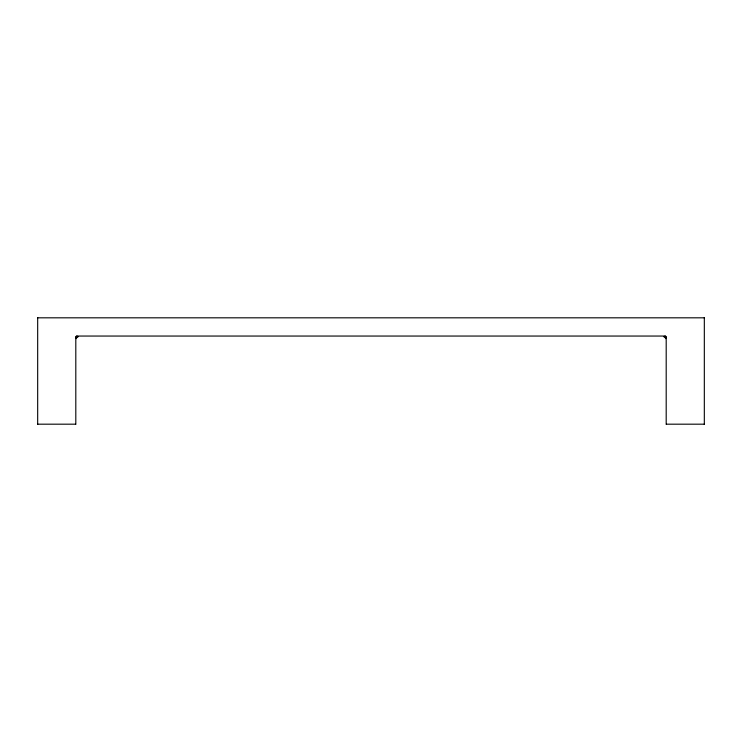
<?xml version="1.0" encoding="UTF-8"?>
<svg xmlns="http://www.w3.org/2000/svg" width="742" height="742" viewBox="0 0 742 742"><rect width="100%" height="100%" fill="white"/><g stroke="black" fill="none" stroke-linecap="round" stroke-linejoin="round"><path stroke-width="1.11" d="M37.675 317.557L37.675 424.443M75.805 424.443L75.805 336.627L76.38 338.593L76.955 337.202L78.346 336.627L76.38 336.052L665.62 336.052L663.654 336.627L665.045 337.202L665.62 338.593L666.195 336.627L666.195 424.443M704.325 424.443L704.325 317.557M665.045 337.202L665.62 336.627M37.925 317.817L704.075 317.817M75.554 424.183L37.925 424.183M704.075 424.183L666.446 424.183M76.38 336.627L76.955 337.202"/></g></svg>
